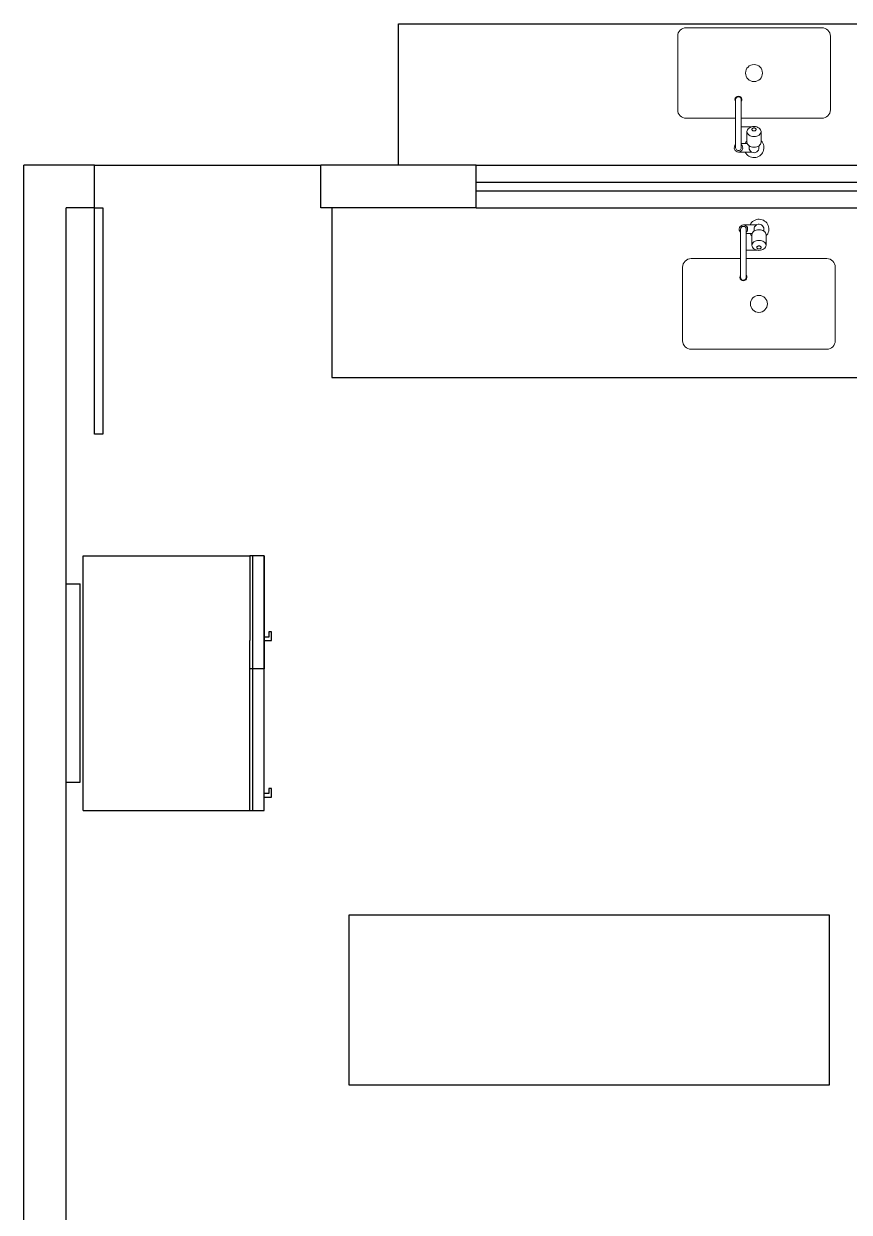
# Model space of a CAD drawing. Header units: millimetres. Extents: x 2474 to 13490, y 3748 to 6960.
# Drawn here: x 7297.2 to 7589.1, y 5432.4 to 5852.4 of the extents above; entities that cross this region are included whole.
import ezdxf

# ---------------------------------------------------------------- set-up
doc = ezdxf.new("R2010")
doc.units = ezdxf.units.MM
for name, color, linetype in [('02', 2, 'Continuous'), ('03', 3, 'Continuous'), ('Janelas', 2, 'Continuous'), ('Linha de Piso', 1, 'Continuous'), ('Parede', 5, 'Continuous'), ('Parede Baixa', 3, 'Continuous'), ('Portas', 2, 'Continuous')]:
    doc.layers.add(name, color=color, linetype=linetype)
doc.layers.add('COZINHA', color=2, linetype='Continuous', lineweight=20)

# ---------------------------------------------------------------- blocks, each defined once
blk = doc.blocks.new('PIA-SPL2')
for p, q in [((7.59, 1.75), (8.29, 1.75)), ((9.55, 2.5), (13.31, 2.5)), ((6.09, -5.5), (6.09, -1.15)), ((7.59, -1.75), (8.29, -1.75)), ((9.09, -4.5), (9.09, -2.41)), ((9.55, -2.5), (13.31, -2.5)), ((15, -0.74), (15, -4.5)), ((7.59, -4.5), (24.59, -4.5)), ((7.59, -6.5), (24.59, -6.5))]:
    blk.add_line(p, q)
for points in [[(18, -4.5), (18, 24, -0.414214), (21, 27), (47, 27, -0.414214), (50, 24), (50, -24, -0.414214), (47, -27), (21, -27, -0.414214), (18, -24), (18, -6.5)], [(9.55, 2.5, 0.133256), (8.91, 2.33, 0.106756), (8.3, 1.77, 0.082828), (7.93, 0.99, 0.071352), (7.78, 0, 0.071352), (7.93, -0.99, 0.082828), (8.3, -1.77, 0.106756), (8.91, -2.33, 0.133256), (9.55, -2.5, 0.133256)]]:
    blk.add_lwpolyline(points, format="xyb")
for points in [[(13.31, -2.5, 0.133256), (13.95, -2.33, 0.106756), (14.56, -1.77, 0.082828), (14.94, -0.99, 0.071352), (15.08, 0, 0.071352), (14.94, 0.99, 0.082828), (14.56, 1.77, 0.106756), (13.95, 2.33, 0.133256), (13.31, 2.5, 0.133256), (12.67, 2.33, 0.106756), (12.06, 1.77, 0.082828), (11.69, 0.99, 0.071352), (11.54, 0, 0.071352), (11.69, -0.99, 0.082828), (12.06, -1.77, 0.106756), (12.67, -2.33, 0.133256)], [(14.06, 0.75, 0.133256), (13.87, 0.7, 0.106756), (13.69, 0.53, 0.082828), (13.57, 0.3, 0.071352), (13.53, 0, 0.071352), (13.57, -0.3, 0.082828), (13.69, -0.53, 0.106756), (13.87, -0.7, 0.133256), (14.06, -0.75, 0.133256), (14.25, -0.7, 0.106756), (14.44, -0.53, 0.082828), (14.55, -0.3, 0.071352), (14.59, 0, 0.071352), (14.55, 0.3, 0.082828), (14.44, 0.53, 0.106756), (14.25, 0.7, 0.133256)]]:
    blk.add_lwpolyline(points, format="xyb", close=True)
blk.add_circle((34, 0), 3)
for centre, radius, start, end in [((7.59, 0), 3.5, 45.5847, 244.6231), ((7.59, 0), 1.75, 90, 204.62), ((5.09, -1.15), 1, 0, 24.62), ((7.59, 0), 1.75, 211.0027, 270), ((7.59, -5.5), 1.5, 41.8103, 318.1897), ((7.59, 0), 3.5, 295.3769, 314.4153), ((7.59, -5.5), 1, 90.0002, 270.0002), ((24.59, -5.5), 1.25, 233.1301, 126.8699), ((24.59, -5.5), 1, 270.0001, 90.0001)]:
    blk.add_arc(centre, radius, start, end)
blk = doc.blocks.new('geladeira')
at = {"layer": '02'}
for p, q in [((3264.39, 5576.62), (3264.39, 5516.62)), ((3328.39, 5576.62), (3264.39, 5576.62)), ((3268.39, 5576.62), (3268.39, 5516.62)), ((3269.39, 5576.62), (3269.39, 5516.62)), ((3328.39, 5576.62), (3328.39, 5516.62)), ((3261.8, 5571.94), (3261.8, 5568.89)), ((3264.39, 5571.94), (3261.8, 5571.94)), ((3262.72, 5570.72), (3264.39, 5570.72)), ((3262.72, 5568.89), (3262.72, 5570.72)), ((3261.8, 5568.89), (3262.72, 5568.89)), ((3334.39, 5566.62), (3329.39, 5566.62)), ((3329.39, 5566.62), (3329.39, 5496.62)), ((3334.39, 5566.62), (3334.39, 5496.62)), ((3264.39, 5486.62), (3264.39, 5526.62)), ((3264.39, 5526.62), (3269.39, 5526.62)), ((3261.8, 5516.62), (3261.8, 5513.57)), ((3264.39, 5516.62), (3261.8, 5516.62)), ((3262.72, 5515.4), (3264.39, 5515.4)), ((3262.72, 5513.57), (3262.72, 5515.4)), ((3264.39, 5516.62), (3264.39, 5486.62)), ((3268.39, 5516.62), (3268.39, 5486.62)), ((3269.39, 5486.62), (3269.39, 5516.62)), ((3328.39, 5516.62), (3328.39, 5486.62)), ((3261.8, 5513.57), (3262.72, 5513.57)), ((3334.39, 5496.62), (3329.39, 5496.62)), ((3264.39, 5486.62), (3268.39, 5486.62)), ((3268.39, 5486.62), (3269.39, 5486.62)), ((3328.39, 5486.62), (3269.39, 5486.62))]:
    blk.add_line(p, q, dxfattribs=at)

msp = doc.modelspace()

# ---------------------------------------------------------------- linework, layer by layer
at = {"layer": '03'}
for p, q in [((7406.16, 5787.38), (7406.16, 5727.38)), ((7406.16, 5727.38), (7652.16, 5727.38)), ((7582.16, 5537.38), (7412.16, 5537.38)), ((7412.16, 5537.38), (7412.16, 5477.38)), ((7582.16, 5477.38), (7582.16, 5537.38)), ((7412.16, 5477.38), (7582.16, 5477.38))]:
    msp.add_line(p, q, dxfattribs=at)
at = {"layer": 'Janelas'}
for p, q in [((7457.16, 5802.38), (7657.16, 5802.38)), ((7457.16, 5796.38), (7657.16, 5796.38)), ((7457.16, 5793.38), (7657.16, 5793.38)), ((7457.16, 5787.38), (7657.16, 5787.38))]:
    msp.add_line(p, q, dxfattribs=at)
at = {"layer": 'Linha de Piso'}
msp.add_line((7322.16, 5802.38), (7402.16, 5802.38), dxfattribs=at)
at = {"layer": 'Parede'}
for p, q in [((7322.16, 5802.38), (7297.16, 5802.38)), ((7297.16, 5392.38), (7297.16, 5802.38)), ((7322.16, 5787.38), (7322.16, 5802.38)), ((7457.16, 5802.38), (7402.16, 5802.38)), ((7402.16, 5787.38), (7402.16, 5802.38)), ((7457.16, 5787.38), (7457.16, 5802.38)), ((7312.16, 5392.38), (7312.16, 5787.38)), ((7322.16, 5787.38), (7312.16, 5787.38)), ((7457.16, 5787.38), (7402.16, 5787.38))]:
    msp.add_line(p, q, dxfattribs=at)
at = {"layer": 'Parede Baixa'}
for p, q in [((7429.66, 5802.38), (7429.66, 5852.38)), ((7429.66, 5852.38), (7659.66, 5852.38))]:
    msp.add_line(p, q, dxfattribs=at)
at = {"layer": 'Portas'}
msp.add_lwpolyline([(7322.16, 5787.38), (7325.16, 5787.38), (7325.16, 5707.38), (7322.16, 5707.38)], close=True, dxfattribs=at)

# ---------------------------------------------------------------- block references
at = {"layer": '02', "rotation": 180}
msp.add_blockref('geladeira', (10646.55, 11151.02), dxfattribs=at)
at = {"layer": 'COZINHA', "xscale": -1, "rotation": 270}
msp.add_blockref('PIA-SPL2', (7555.41, 5800.97), dxfattribs=at)
at = {"layer": 'COZINHA', "rotation": 270}
msp.add_blockref('PIA-SPL2', (7557.16, 5787.38), dxfattribs=at)

doc.saveas('drawing.dxf')
